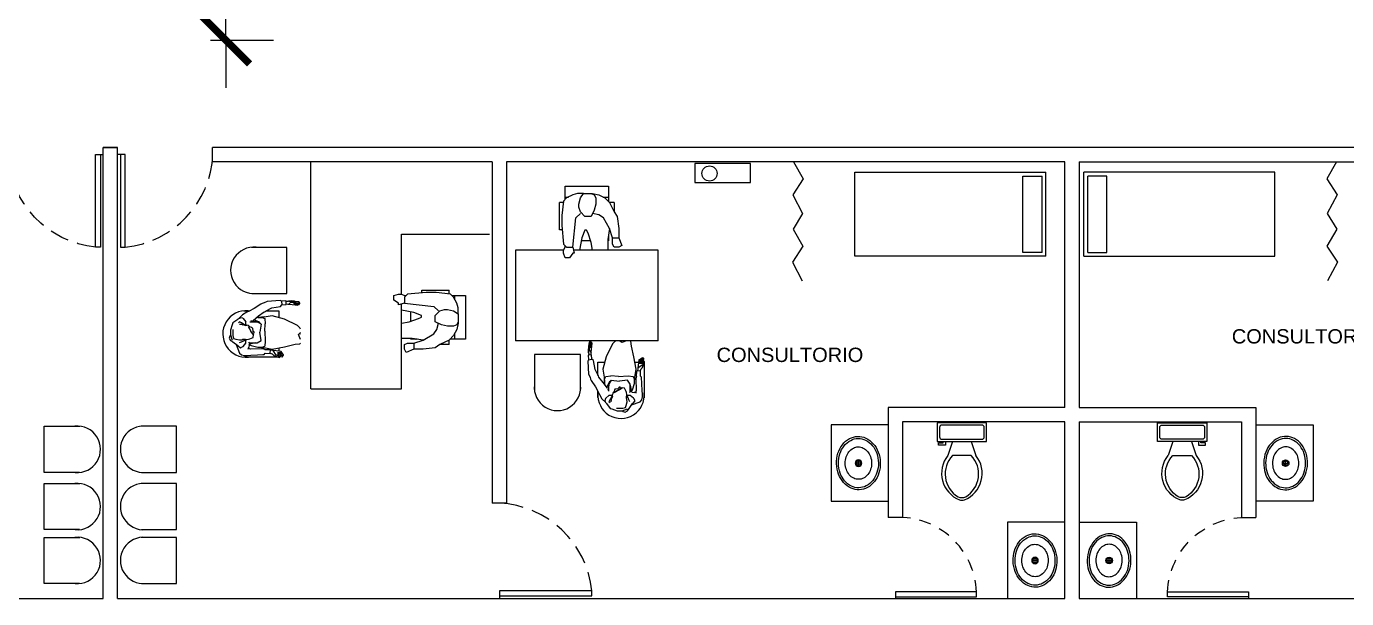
# Model space of a CAD drawing. Header units: millimetres. Extents: x -1615 to -538, y 177 to 397.
# Drawn here: x -1143.93 to -1130.09, y 309.87 to 315.87 of the extents above; entities that cross this region are included whole.
import ezdxf

# ---------------------------------------------------------------- set-up
doc = ezdxf.new("R2010")
doc.units = ezdxf.units.MM
doc.linetypes.add('HIDDEN2', pattern=[0.1875, 0.125, -0.0625])
doc.linetypes.add('OCULTA2', pattern=[0.3, 0.2, -0.1])
for name, color, linetype in [('MUEB', 251, 'Continuous'), ('MUROS', 1, 'Continuous'), ('VENT', 4, 'Continuous')]:
    doc.layers.add(name, color=color, linetype=linetype)
doc.layers.add('nom-esp', color=7, linetype='Continuous', lineweight=20)
doc.styles.get("Standard").update_dxf_attribs({"font": 'stylu.ttf'})
doc.dimstyles.new('ISO-25', dxfattribs={"dimtxt": 0.5, "dimasz": 0.5, "dimexe": 0.5, "dimexo": 0.625, "dimtad": 0, "dimtih": 1, "dimtoh": 1, "dimtxsty": 'Standard', "dimblk": 'ARCHTICK', "dimcen": 2.5, "dimadec": 0, "dimazin": 0, "dimtfac": 1, "dimtmove": 0, "dimatfit": 3, "dimfxl": 0, "dimarcsym": 0})

# ---------------------------------------------------------------- blocks, each defined once
blk = doc.blocks.new('A$C31F15ED4')
at = {"layer": 'VENT'}
blk.add_line((0, 0.03), (0, 0), dxfattribs=at)
blk.add_lwpolyline([(0, 0.03), (0.97, 0.03), (0.97, 0.08), (0, 0.08)], close=True, dxfattribs=at)
at = {"layer": 'VENT', "linetype": 'OCULTA2'}
blk.add_arc((-0.051, -0.025), 1.026, 5.8587, 87.1721, dxfattribs=at)
blk = doc.blocks.new('Sink - Oval top')
for p, q in [((-1, 0), (1, 0)), ((0, 1), (0, -1))]:
    blk.add_line(p, q)
at = {"linetype": 'Continuous'}
for points in [[(-12.23, 0.39, 0.117634), (-11.46, -3.36, 0.104469), (-8.88, -6.8, 0.090016), (-5.08, -9.07, 0.08192), (-0.32, -10.02, 0.08192), (4.49, -9.38, 0.090016), (8.42, -7.36, 0.104469), (11.22, -4.09, 0.117634), (12.23, -0.39, 0.117634), (11.46, 3.36, 0.104469), (8.88, 6.8, 0.090016), (5.08, 9.07, 0.08192), (0.32, 10.02, 0.08192), (-4.49, 9.38, 0.090016), (-8.42, 7.36, 0.104469), (-11.22, 4.09, 0.117634)], [(-11.29, 0.16, 0.118622), (-10.52, -3.25, 0.104678), (-8.07, -6.36, 0.089562), (-4.54, -8.37, 0.081185), (-0.13, -9.15, 0.081185), (4.3, -8.49, 0.089562), (7.89, -6.58, 0.104678), (10.42, -3.55, 0.118622), (11.29, -0.16, 0.118622), (10.52, 3.25, 0.104678), (8.07, 6.36, 0.089562), (4.54, 8.37, 0.081185), (0.13, 9.15, 0.081185), (-4.3, 8.49, 0.089562), (-7.89, 6.58, 0.104678), (-10.42, 3.55, 0.118622)], [(-7.42, 0.08, 0.118283), (-6.91, -2.17, 0.104607), (-5.29, -4.21, 0.089718), (-2.97, -5.53, 0.081436), (-0.07, -6.04, 0.081436), (2.84, -5.59, 0.089718), (5.2, -4.33, 0.104607), (6.86, -2.32, 0.118283), (7.42, -0.08, 0.118283), (6.91, 2.17, 0.104607), (5.29, 4.21, 0.089718), (2.97, 5.53, 0.081436), (0.07, 6.04, 0.081436), (-2.84, 5.59, 0.089718), (-5.2, 4.33, 0.104607), (-6.86, 2.32, 0.118283)]]:
    blk.add_lwpolyline(points, format="xyb", close=True, dxfattribs=at)
for radius in [1.5, 1]:
    blk.add_circle((0, 0), radius)
blk = doc.blocks.new('Toilet - top')
for p, q in [((9.5, -6), (9.5, -2)), ((-10, -8.5), (-8, -8.5)), ((-10, -9.5), (-10, -8.5)), ((-7, -9.5), (-10, -9.5)), ((-8, -8.5), (-8, -8)), ((-7, -8), (-7, -9.5)), ((-4, -8), (-6, -14)), ((4, -8), (6, -14)), ((4, -14), (-4, -14))]:
    blk.add_line(p, q)
blk.add_lwpolyline([(10.5, -8), (10.5, 0), (-10.5, 0), (-10.5, -8)], close=True)
for points in [[(-9.5, -2), (-9.5, -6)], [(8.5, -1), (-8.5, -1)], [(-8.5, -7), (8.5, -7)]]:
    blk.add_lwpolyline(points)
for centre, radius, start, end in [((-8.62, -1.88), 0.884, 81.8699, 188.1301), ((8.62, -1.88), 0.884, 351.8699, 98.1301), ((-8.62, -6.12), 0.884, 171.8699, 278.1301), ((8.62, -6.12), 0.884, 261.8699, 8.1301), ((3.52, -21.58), 12.17, 141.4691, 247.9714), ((4.2, -21.82), 11.33, 136.3677, 238.9468), ((-3.52, -21.58), 12.17, 292.0284, 38.5307), ((-4.2, -21.82), 11.33, 301.053, 43.6321), ((0, -27.88), 4, 245.7318, 294.2682), ((0, -29), 4, 254.8605, 285.1395)]:
    blk.add_arc(centre, radius, start, end)
blk = doc.blocks.new('A$C3FDD2C79')
at = {"layer": 'VENT'}
blk.add_line((0, 0.02), (0, 0), dxfattribs=at)
blk.add_lwpolyline([(0, 0.02), (0.85, 0.02), (0.85, 0.07), (0, 0.07)], close=True, dxfattribs=at)
at = {"layer": 'VENT', "linetype": 'HIDDEN2'}
blk.add_arc((0.035, 0.036), 0.815, 2.3785, 92.4407, dxfattribs=at)
blk = doc.blocks.new('_ArchTick')
at = {"color": 0, "linetype": 'ByBlock', "const_width": 0.15}
blk.add_lwpolyline([(-0.5, -0.5), (0.5, 0.5)], dxfattribs=at)
blk = doc.blocks.new('*D250')
at = {"color": 0, "lineweight": -2}
for p, q in [((-1141.837, 318.723), (-1141.837, 319.223)), ((-1141.995, 318.723), (-1141.337, 318.723)), ((-1141.837, 318.723), (-1141.837, 318.107)), ((-1141.837, 315.723), (-1141.837, 316.339)), ((-1141.995, 315.723), (-1141.337, 315.723)), ((-1141.837, 315.723), (-1141.837, 315.223))]:
    blk.add_line(p, q, dxfattribs=at)
at = {"layer": 'Defpoints', "color": 0}
for p in [(-1142.62, 318.723), (-1142.62, 315.723), (-1141.837, 315.723)]:
    blk.add_point(p, dxfattribs=at)
at = {"color": 0, "lineweight": -2, "xscale": 0.5, "yscale": 0.5, "zscale": 0.5}
for p, rotation in [((-1141.837, 318.723), 270), ((-1141.837, 315.723), 90)]:
    blk.add_blockref('_ArchTick', p, dxfattribs=dict(at, rotation=rotation))
at = {"color": 0, "insert": (-1141.837, 317.223), "char_height": 0.5, "attachment_point": 5}
blk.add_mtext('3', dxfattribs=at)

msp = doc.modelspace()

# ---------------------------------------------------------------- linework, layer by layer
at = {"layer": 'MUEB'}
for p, q in [((-1140.946, 312.07), (-1140.946, 314.449)), ((-1135.89, 314.449), (-1135.787, 314.269)), ((-1130.199, 314.449), (-1130.302, 314.269)), ((-1135.787, 314.269), (-1135.897, 314.101)), ((-1135.245, 314.34), (-1133.245, 314.34)), ((-1135.245, 313.46), (-1135.245, 314.34)), ((-1133.484, 313.497), (-1133.484, 314.297)), ((-1133.484, 314.297), (-1133.284, 314.297)), ((-1133.284, 313.497), (-1133.284, 314.297)), ((-1133.245, 313.46), (-1133.245, 314.34)), ((-1130.845, 314.34), (-1132.845, 314.34)), ((-1132.845, 313.46), (-1132.845, 314.34)), ((-1132.606, 314.297), (-1132.806, 314.297)), ((-1132.806, 313.497), (-1132.806, 314.297)), ((-1132.606, 313.497), (-1132.606, 314.297)), ((-1130.845, 313.46), (-1130.845, 314.34)), ((-1130.302, 314.269), (-1130.193, 314.101)), ((-1138.282, 314.193), (-1137.825, 314.193)), ((-1138.282, 314.053), (-1138.282, 314.193)), ((-1137.825, 314.193), (-1137.825, 314.03)), ((-1138.3, 314.022), (-1138.339, 314.022)), ((-1138.339, 313.737), (-1138.339, 314.022)), ((-1138.298, 314.037), (-1138.314, 313.885)), ((-1138.266, 314.069), (-1138.298, 314.037)), ((-1138.282, 314.079), (-1138.246, 314.079)), ((-1138.202, 314.101), (-1138.266, 314.069)), ((-1138.153, 314.117), (-1138.202, 314.101)), ((-1138.089, 314.117), (-1138.153, 314.117)), ((-1138.137, 314.005), (-1138.121, 314.069)), ((-1138.137, 313.973), (-1138.137, 314.005)), ((-1138.121, 314.069), (-1138.089, 314.117)), ((-1138.089, 314.117), (-1137.993, 314.117)), ((-1138.009, 314.117), (-1137.977, 314.101)), ((-1137.993, 314.117), (-1137.929, 314.101)), ((-1137.977, 314.101), (-1137.961, 314.069)), ((-1137.961, 314.005), (-1137.977, 313.941)), ((-1137.961, 314.069), (-1137.961, 314.005)), ((-1137.929, 314.101), (-1137.864, 314.069)), ((-1137.884, 314.079), (-1137.825, 314.079)), ((-1137.864, 314.069), (-1137.816, 314.021)), ((-1137.768, 314.022), (-1137.817, 314.022)), ((-1137.816, 314.021), (-1137.768, 313.925)), ((-1137.768, 314.022), (-1137.768, 313.925)), ((-1135.897, 314.101), (-1135.794, 313.908)), ((-1130.193, 314.101), (-1130.296, 313.908)), ((-1138.314, 313.885), (-1138.314, 313.78)), ((-1138.202, 313.555), (-1138.169, 313.86)), ((-1138.169, 313.86), (-1138.121, 313.908)), ((-1138.121, 313.925), (-1138.137, 313.973)), ((-1138.073, 313.876), (-1138.121, 313.925)), ((-1138.009, 313.876), (-1138.073, 313.876)), ((-1137.977, 313.941), (-1138.009, 313.876)), ((-1137.929, 313.892), (-1137.993, 313.908)), ((-1137.88, 313.86), (-1137.929, 313.892)), ((-1137.816, 313.748), (-1137.88, 313.86)), ((-1137.768, 313.925), (-1137.736, 313.876)), ((-1137.736, 313.876), (-1137.72, 313.748)), ((-1135.794, 313.908), (-1135.893, 313.744)), ((-1130.296, 313.908), (-1130.197, 313.744)), ((-1138.31, 313.737), (-1138.339, 313.737)), ((-1138.314, 313.78), (-1138.298, 313.587)), ((-1138.073, 313.732), (-1138.105, 313.652)), ((-1138.057, 313.732), (-1138.073, 313.732)), ((-1138.041, 313.7), (-1138.057, 313.732)), ((-1137.816, 313.748), (-1137.832, 313.635)), ((-1137.812, 313.737), (-1137.818, 313.737)), ((-1137.784, 313.652), (-1137.816, 313.748)), ((-1137.72, 313.748), (-1137.72, 313.652)), ((-1135.893, 313.744), (-1135.79, 313.563)), ((-1130.197, 313.744), (-1130.3, 313.563)), ((-1139.996, 313.063), (-1139.996, 313.691)), ((-1139.996, 313.691), (-1139.074, 313.691)), ((-1138.298, 313.587), (-1138.266, 313.555)), ((-1138.105, 313.652), (-1138.129, 313.522)), ((-1138.015, 313.622), (-1138.11, 313.622)), ((-1138.009, 313.603), (-1138.041, 313.7)), ((-1137.993, 313.523), (-1138.009, 313.603)), ((-1137.832, 313.635), (-1137.832, 313.523)), ((-1137.825, 313.622), (-1137.832, 313.622)), ((-1137.825, 313.685), (-1137.825, 313.622)), ((-1137.784, 313.587), (-1137.784, 313.652)), ((-1137.784, 313.652), (-1137.72, 313.652)), ((-1137.768, 313.555), (-1137.784, 313.587)), ((-1137.72, 313.652), (-1137.688, 313.571)), ((-1141.197, 313.552), (-1141.568, 313.552)), ((-1141.197, 313.069), (-1141.197, 313.552)), ((-1138.298, 313.522), (-1138.802, 313.522)), ((-1138.802, 313.522), (-1138.802, 312.572)), ((-1138.298, 313.523), (-1138.282, 313.555)), ((-1138.298, 313.491), (-1138.298, 313.523)), ((-1138.282, 313.443), (-1138.298, 313.491)), ((-1138.282, 313.555), (-1138.282, 313.571)), ((-1138.234, 313.443), (-1138.282, 313.443)), ((-1138.266, 313.555), (-1138.202, 313.555)), ((-1138.202, 313.491), (-1138.234, 313.443)), ((-1138.202, 313.555), (-1138.186, 313.491)), ((-1138.186, 313.491), (-1138.202, 313.491)), ((-1137.305, 313.522), (-1138.193, 313.522)), ((-1137.993, 313.522), (-1137.993, 313.523)), ((-1137.72, 313.555), (-1137.768, 313.555)), ((-1137.688, 313.571), (-1137.72, 313.555)), ((-1137.305, 312.572), (-1137.305, 313.522)), ((-1135.79, 313.563), (-1135.9, 313.396)), ((-1133.245, 313.46), (-1135.245, 313.46)), ((-1133.284, 313.497), (-1133.484, 313.497)), ((-1132.845, 313.46), (-1130.845, 313.46)), ((-1132.806, 313.497), (-1132.606, 313.497)), ((-1130.3, 313.563), (-1130.19, 313.396)), ((-1135.9, 313.396), (-1135.796, 313.202)), ((-1130.19, 313.396), (-1130.293, 313.202)), ((-1141.565, 313.069), (-1141.197, 313.069)), ((-1140.075, 313.047), (-1140.027, 313.063)), ((-1140.075, 312.998), (-1140.075, 313.047)), ((-1140.027, 313.063), (-1139.995, 313.063)), ((-1139.995, 313.063), (-1139.963, 313.047)), ((-1139.931, 313.063), (-1139.963, 313.031)), ((-1139.963, 313.047), (-1139.947, 313.047)), ((-1139.963, 313.031), (-1139.963, 312.966)), ((-1139.738, 313.079), (-1139.931, 313.063)), ((-1139.781, 313.075), (-1139.781, 313.104)), ((-1139.781, 313.104), (-1139.496, 313.104)), ((-1139.633, 313.079), (-1139.738, 313.079)), ((-1139.481, 313.063), (-1139.633, 313.079)), ((-1139.496, 313.064), (-1139.496, 313.104)), ((-1139.449, 313.031), (-1139.481, 313.063)), ((-1139.465, 313.047), (-1139.325, 313.047)), ((-1139.417, 312.966), (-1139.449, 313.031)), ((-1139.439, 313.047), (-1139.439, 313.011)), ((-1139.325, 313.047), (-1139.325, 312.59)), ((-1141.647, 312.887), (-1141.586, 312.887)), ((-1141.59, 312.885), (-1141.616, 312.872)), ((-1141.538, 312.912), (-1141.59, 312.885)), ((-1141.471, 312.957), (-1141.538, 312.912)), ((-1141.455, 312.964), (-1141.471, 312.957)), ((-1141.436, 312.97), (-1141.455, 312.964)), ((-1141.402, 312.986), (-1141.436, 312.97)), ((-1141.42, 312.88), (-1141.413, 312.888)), ((-1141.414, 312.887), (-1141.279, 312.887)), ((-1141.413, 312.888), (-1141.353, 312.917)), ((-1141.266, 312.994), (-1141.402, 312.986)), ((-1141.353, 312.917), (-1141.262, 312.934)), ((-1141.279, 312.887), (-1141.279, 312.816)), ((-1141.253, 312.987), (-1141.266, 312.994)), ((-1141.262, 312.934), (-1141.248, 312.95)), ((-1141.206, 312.992), (-1141.253, 312.987)), ((-1141.253, 312.987), (-1141.248, 312.95)), ((-1141.248, 312.95), (-1141.203, 312.955)), ((-1141.205, 312.984), (-1141.206, 312.992)), ((-1141.203, 312.955), (-1141.205, 312.984)), ((-1141.191, 312.984), (-1141.205, 312.984)), ((-1141.203, 312.96), (-1141.188, 312.957)), ((-1141.181, 312.987), (-1141.191, 312.984)), ((-1141.188, 312.957), (-1141.177, 312.958)), ((-1141.151, 312.987), (-1141.181, 312.987)), ((-1141.181, 312.987), (-1141.149, 312.987)), ((-1141.155, 312.977), (-1141.177, 312.958)), ((-1141.177, 312.958), (-1141.141, 312.954)), ((-1141.147, 312.991), (-1141.171, 312.987)), ((-1141.155, 312.977), (-1141.131, 312.977)), ((-1141.118, 312.987), (-1141.149, 312.987)), ((-1141.125, 312.987), (-1141.147, 312.991)), ((-1141.141, 312.954), (-1141.08, 312.947)), ((-1141.131, 312.977), (-1141.112, 312.978)), ((-1141.13, 312.977), (-1141.068, 312.97)), ((-1141.13, 312.977), (-1141.13, 312.977)), ((-1141.127, 312.968), (-1141.06, 312.961)), ((-1141.125, 312.961), (-1141.068, 312.955)), ((-1141.111, 312.984), (-1141.118, 312.987)), ((-1141.068, 312.98), (-1141.112, 312.985)), ((-1141.112, 312.978), (-1141.111, 312.984)), ((-1141.08, 312.947), (-1141.077, 312.95)), ((-1141.077, 312.95), (-1141.077, 312.955)), ((-1141.068, 312.975), (-1141.068, 312.98)), ((-1141.068, 312.97), (-1141.068, 312.975)), ((-1141.06, 312.971), (-1141.068, 312.973)), ((-1141.068, 312.961), (-1141.068, 312.963)), ((-1141.068, 312.955), (-1141.068, 312.961)), ((-1141.06, 312.967), (-1141.06, 312.971)), ((-1141.06, 312.961), (-1141.06, 312.967)), ((-1140.027, 312.966), (-1140.075, 312.998)), ((-1139.963, 312.966), (-1140.027, 312.95)), ((-1140.027, 312.95), (-1140.027, 312.966)), ((-1139.996, 312.07), (-1139.996, 312.958)), ((-1139.866, 312.87), (-1139.996, 312.893)), ((-1139.963, 312.966), (-1139.658, 312.934)), ((-1139.658, 312.934), (-1139.609, 312.886)), ((-1139.642, 312.838), (-1139.593, 312.886)), ((-1139.593, 312.886), (-1139.545, 312.902)), ((-1139.545, 312.902), (-1139.513, 312.902)), ((-1139.513, 312.902), (-1139.449, 312.886)), ((-1139.449, 312.886), (-1139.401, 312.854)), ((-1139.401, 312.918), (-1139.417, 312.966)), ((-1139.401, 312.854), (-1139.401, 312.918)), ((-1141.762, 312.76), (-1141.768, 312.742)), ((-1141.711, 312.797), (-1141.762, 312.76)), ((-1141.711, 312.797), (-1141.708, 312.802)), ((-1141.708, 312.802), (-1141.683, 312.815)), ((-1141.705, 312.76), (-1141.694, 312.772)), ((-1141.663, 312.845), (-1141.7, 312.806)), ((-1141.672, 312.762), (-1141.694, 312.772)), ((-1141.692, 312.749), (-1141.669, 312.746)), ((-1141.658, 312.809), (-1141.683, 312.815)), ((-1141.651, 312.749), (-1141.672, 312.762)), ((-1141.669, 312.746), (-1141.657, 312.742)), ((-1141.616, 312.872), (-1141.663, 312.845)), ((-1141.655, 312.806), (-1141.658, 312.809)), ((-1141.655, 312.806), (-1141.627, 312.772)), ((-1141.632, 312.742), (-1141.651, 312.749)), ((-1141.627, 312.74), (-1141.627, 312.772)), ((-1141.584, 312.773), (-1141.546, 312.773)), ((-1141.52, 312.773), (-1141.573, 312.784)), ((-1141.549, 312.787), (-1141.493, 312.833)), ((-1141.546, 312.773), (-1141.52, 312.773)), ((-1141.508, 312.779), (-1141.542, 312.794)), ((-1141.52, 312.773), (-1141.508, 312.773)), ((-1141.501, 312.819), (-1141.515, 312.815)), ((-1141.483, 312.767), (-1141.508, 312.779)), ((-1141.466, 312.749), (-1141.508, 312.773)), ((-1141.427, 312.823), (-1141.501, 312.819)), ((-1141.501, 312.819), (-1141.454, 312.819)), ((-1141.493, 312.833), (-1141.434, 312.877)), ((-1141.477, 312.755), (-1141.483, 312.767)), ((-1141.466, 312.749), (-1141.479, 312.662)), ((-1141.35, 312.836), (-1141.454, 312.819)), ((-1141.454, 312.819), (-1141.427, 312.806)), ((-1141.434, 312.877), (-1141.42, 312.88)), ((-1141.427, 312.806), (-1141.423, 312.752)), ((-1141.427, 312.673), (-1141.423, 312.752)), ((-1141.221, 312.8), (-1141.35, 312.836)), ((-1141.085, 312.735), (-1141.221, 312.8)), ((-1139.996, 312.757), (-1139.995, 312.758)), ((-1139.995, 312.758), (-1139.915, 312.773)), ((-1139.915, 312.773), (-1139.818, 312.806)), ((-1139.896, 312.78), (-1139.896, 312.875)), ((-1139.786, 312.838), (-1139.866, 312.87)), ((-1139.818, 312.806), (-1139.786, 312.822)), ((-1139.786, 312.822), (-1139.786, 312.838)), ((-1139.642, 312.773), (-1139.642, 312.838)), ((-1139.577, 312.741), (-1139.642, 312.773)), ((-1139.625, 312.693), (-1139.609, 312.758)), ((-1139.401, 312.773), (-1139.417, 312.741)), ((-1139.401, 312.758), (-1139.417, 312.693)), ((-1139.401, 312.854), (-1139.401, 312.758)), ((-1141.795, 312.623), (-1141.801, 312.602)), ((-1141.788, 312.632), (-1141.795, 312.623)), ((-1141.768, 312.742), (-1141.788, 312.686)), ((-1141.788, 312.686), (-1141.788, 312.635)), ((-1141.788, 312.635), (-1141.768, 312.579)), ((-1141.761, 312.693), (-1141.761, 312.628)), ((-1141.761, 312.628), (-1141.754, 312.598)), ((-1141.635, 312.735), (-1141.657, 312.742)), ((-1141.635, 312.735), (-1141.627, 312.736)), ((-1141.627, 312.736), (-1141.632, 312.742)), ((-1141.627, 312.736), (-1141.617, 312.736)), ((-1141.603, 312.732), (-1141.617, 312.736)), ((-1141.591, 312.725), (-1141.603, 312.732)), ((-1141.567, 312.665), (-1141.6, 312.719)), ((-1141.59, 312.712), (-1141.591, 312.725)), ((-1141.583, 312.719), (-1141.591, 312.72)), ((-1141.573, 312.675), (-1141.59, 312.712)), ((-1141.585, 312.594), (-1141.55, 312.608)), ((-1141.568, 312.713), (-1141.583, 312.719)), ((-1141.547, 312.635), (-1141.573, 312.675)), ((-1141.567, 312.665), (-1141.573, 312.675)), ((-1141.558, 312.706), (-1141.568, 312.713)), ((-1141.567, 312.665), (-1141.547, 312.635)), ((-1141.558, 312.706), (-1141.553, 312.675)), ((-1141.538, 312.665), (-1141.553, 312.675)), ((-1141.553, 312.649), (-1141.538, 312.656)), ((-1141.553, 312.645), (-1141.553, 312.649)), ((-1141.553, 312.645), (-1141.553, 312.649)), ((-1141.553, 312.645), (-1141.553, 312.645)), ((-1141.55, 312.608), (-1141.547, 312.635)), ((-1141.538, 312.656), (-1141.538, 312.665)), ((-1141.466, 312.576), (-1141.479, 312.662)), ((-1141.427, 312.673), (-1141.423, 312.571)), ((-1141.061, 312.71), (-1141.085, 312.735)), ((-1141.074, 312.638), (-1141.055, 312.66)), ((-1141.055, 312.587), (-1141.074, 312.638)), ((-1141.055, 312.641), (-1141.066, 312.647)), ((-1141.055, 312.694), (-1141.061, 312.71)), ((-1139.77, 312.581), (-1139.658, 312.645)), ((-1139.658, 312.645), (-1139.625, 312.693)), ((-1139.513, 312.725), (-1139.577, 312.741)), ((-1139.449, 312.725), (-1139.513, 312.725)), ((-1139.449, 312.629), (-1139.497, 312.581)), ((-1139.417, 312.741), (-1139.449, 312.725)), ((-1139.417, 312.693), (-1139.449, 312.629)), ((-1139.439, 312.649), (-1139.439, 312.59)), ((-1141.801, 312.602), (-1141.786, 312.578)), ((-1141.786, 312.578), (-1141.762, 312.561)), ((-1141.762, 312.561), (-1141.711, 312.524)), ((-1141.754, 312.598), (-1141.732, 312.591)), ((-1141.732, 312.591), (-1141.692, 312.582)), ((-1141.726, 312.537), (-1141.726, 312.534)), ((-1141.726, 312.534), (-1141.693, 312.445)), ((-1141.711, 312.524), (-1141.708, 312.519)), ((-1141.708, 312.519), (-1141.684, 312.498)), ((-1141.694, 312.554), (-1141.672, 312.564)), ((-1141.692, 312.582), (-1141.669, 312.584)), ((-1141.684, 312.498), (-1141.658, 312.512)), ((-1141.672, 312.564), (-1141.635, 312.579)), ((-1141.669, 312.584), (-1141.657, 312.589)), ((-1141.658, 312.512), (-1141.655, 312.515)), ((-1141.657, 312.589), (-1141.635, 312.589)), ((-1141.655, 312.515), (-1141.627, 312.549)), ((-1141.651, 312.579), (-1141.632, 312.582)), ((-1141.635, 312.589), (-1141.627, 312.586)), ((-1141.632, 312.582), (-1141.628, 312.582)), ((-1141.628, 312.582), (-1141.617, 312.586)), ((-1141.627, 312.586), (-1141.617, 312.586)), ((-1141.627, 312.549), (-1141.627, 312.582)), ((-1141.617, 312.586), (-1141.597, 312.589)), ((-1141.602, 312.485), (-1141.597, 312.497)), ((-1141.577, 312.487), (-1141.598, 312.494)), ((-1141.597, 312.589), (-1141.585, 312.594)), ((-1141.597, 312.497), (-1141.595, 312.508)), ((-1141.585, 312.545), (-1141.595, 312.558)), ((-1141.593, 312.529), (-1141.595, 312.508)), ((-1141.593, 312.529), (-1141.585, 312.545)), ((-1141.59, 312.551), (-1141.546, 312.551)), ((-1141.59, 312.534), (-1141.57, 312.524)), ((-1141.52, 312.551), (-1141.588, 312.537)), ((-1141.45, 312.49), (-1141.577, 312.487)), ((-1141.57, 312.524), (-1141.501, 312.505)), ((-1141.546, 312.551), (-1141.52, 312.551)), ((-1141.52, 312.551), (-1141.508, 312.551)), ((-1141.508, 312.551), (-1141.466, 312.576)), ((-1141.501, 312.505), (-1141.454, 312.505)), ((-1141.501, 312.505), (-1141.427, 312.501)), ((-1141.454, 312.505), (-1141.427, 312.517)), ((-1141.454, 312.505), (-1141.35, 312.487)), ((-1141.429, 312.482), (-1141.45, 312.49)), ((-1141.429, 312.482), (-1141.369, 312.481)), ((-1141.423, 312.571), (-1141.427, 312.517)), ((-1141.371, 312.441), (-1141.369, 312.481)), ((-1141.346, 312.471), (-1141.369, 312.474)), ((-1141.35, 312.487), (-1141.221, 312.511)), ((-1141.34, 312.47), (-1141.346, 312.471)), ((-1141.31, 312.424), (-1141.34, 312.47)), ((-1141.309, 312.467), (-1141.34, 312.47)), ((-1141.255, 312.46), (-1141.309, 312.467)), ((-1141.279, 312.5), (-1141.279, 312.463)), ((-1141.221, 312.511), (-1141.111, 312.537)), ((-1141.111, 312.537), (-1141.06, 312.541)), ((-1141.06, 312.541), (-1141.055, 312.549)), ((-1141.055, 312.549), (-1141.055, 312.549)), ((-1139.882, 312.597), (-1139.995, 312.597)), ((-1139.963, 312.533), (-1139.931, 312.549)), ((-1139.963, 312.484), (-1139.963, 312.533)), ((-1139.947, 312.452), (-1139.963, 312.484)), ((-1139.866, 312.484), (-1139.947, 312.452)), ((-1139.931, 312.549), (-1139.866, 312.549)), ((-1139.896, 312.59), (-1139.896, 312.597)), ((-1139.833, 312.59), (-1139.896, 312.59)), ((-1139.77, 312.581), (-1139.882, 312.597)), ((-1139.866, 312.549), (-1139.77, 312.581)), ((-1139.866, 312.549), (-1139.866, 312.484)), ((-1139.77, 312.484), (-1139.866, 312.484)), ((-1139.781, 312.577), (-1139.781, 312.582)), ((-1139.642, 312.5), (-1139.77, 312.484)), ((-1139.593, 312.533), (-1139.642, 312.5)), ((-1139.497, 312.581), (-1139.593, 312.533)), ((-1139.496, 312.533), (-1139.593, 312.533)), ((-1139.496, 312.533), (-1139.496, 312.582)), ((-1139.325, 312.59), (-1139.488, 312.59)), ((-1137.305, 312.572), (-1138.802, 312.572)), ((-1138.037, 312.502), (-1138.041, 312.481)), ((-1138.041, 312.481), (-1138.037, 312.457)), ((-1138.034, 312.517), (-1138.037, 312.509)), ((-1138.037, 312.509), (-1138.037, 312.478)), ((-1138.037, 312.447), (-1138.037, 312.478)), ((-1138.037, 312.477), (-1138.037, 312.447)), ((-1138.03, 312.559), (-1138.035, 312.515)), ((-1138.028, 312.515), (-1138.034, 312.517)), ((-1138.025, 312.559), (-1138.03, 312.559)), ((-1138.027, 312.497), (-1138.028, 312.515)), ((-1138.027, 312.498), (-1138.02, 312.559)), ((-1138.027, 312.498), (-1138.027, 312.498)), ((-1138.027, 312.472), (-1138.027, 312.497)), ((-1138.027, 312.472), (-1138.008, 312.451)), ((-1138.02, 312.559), (-1138.025, 312.559)), ((-1138.021, 312.568), (-1138.022, 312.559)), ((-1138.017, 312.568), (-1138.021, 312.568)), ((-1138.018, 312.501), (-1138.011, 312.568)), ((-1138.011, 312.568), (-1138.017, 312.568)), ((-1138.011, 312.559), (-1138.013, 312.559)), ((-1138.005, 312.559), (-1138.011, 312.559)), ((-1138.011, 312.502), (-1138.005, 312.559)), ((-1138.008, 312.451), (-1138.004, 312.487)), ((-1138, 312.551), (-1138.005, 312.551)), ((-1138.004, 312.487), (-1137.997, 312.548)), ((-1137.997, 312.548), (-1138, 312.551)), ((-1137.785, 312.542), (-1137.85, 312.407)), ((-1137.76, 312.566), (-1137.785, 312.542)), ((-1137.744, 312.572), (-1137.76, 312.566)), ((-1137.688, 312.554), (-1137.71, 312.572)), ((-1137.691, 312.572), (-1137.697, 312.562)), ((-1137.637, 312.572), (-1137.688, 312.554)), ((-1137.591, 312.568), (-1137.599, 312.572)), ((-1137.599, 312.572), (-1137.599, 312.572)), ((-1137.586, 312.517), (-1137.591, 312.568)), ((-1137.561, 312.407), (-1137.586, 312.517)), ((-1141.693, 312.445), (-1141.671, 312.427)), ((-1141.671, 312.427), (-1141.642, 312.42)), ((-1141.285, 312.403), (-1141.65, 312.403)), ((-1141.642, 312.42), (-1141.613, 312.419)), ((-1141.613, 312.419), (-1141.575, 312.424)), ((-1141.575, 312.424), (-1141.436, 312.431)), ((-1141.449, 312.43), (-1141.436, 312.431)), ((-1141.436, 312.431), (-1141.424, 312.443)), ((-1141.424, 312.443), (-1141.371, 312.441)), ((-1141.372, 312.444), (-1141.349, 312.435)), ((-1141.349, 312.435), (-1141.333, 312.42)), ((-1141.333, 312.42), (-1141.303, 312.41)), ((-1141.285, 312.414), (-1141.305, 312.421)), ((-1141.303, 312.41), (-1141.275, 312.4)), ((-1141.242, 312.443), (-1141.296, 312.452)), ((-1141.232, 312.428), (-1141.295, 312.441)), ((-1141.238, 312.417), (-1141.295, 312.428)), ((-1141.266, 312.405), (-1141.285, 312.414)), ((-1141.283, 312.414), (-1141.241, 312.407)), ((-1141.279, 312.45), (-1141.255, 312.45)), ((-1141.279, 312.45), (-1141.279, 312.449)), ((-1141.279, 312.413), (-1141.279, 312.411)), ((-1141.275, 312.4), (-1141.269, 312.401)), ((-1141.269, 312.401), (-1141.266, 312.405)), ((-1141.266, 312.423), (-1141.236, 312.42)), ((-1141.263, 312.435), (-1141.245, 312.433)), ((-1141.251, 312.452), (-1141.255, 312.46)), ((-1141.255, 312.45), (-1141.251, 312.452)), ((-1141.245, 312.433), (-1141.242, 312.437)), ((-1141.242, 312.437), (-1141.242, 312.443)), ((-1141.241, 312.407), (-1141.238, 312.411)), ((-1141.238, 312.411), (-1141.238, 312.417)), ((-1141.236, 312.42), (-1141.232, 312.423)), ((-1141.232, 312.423), (-1141.232, 312.428)), ((-1138.602, 312.431), (-1138.602, 312.059)), ((-1138.119, 312.431), (-1138.602, 312.431)), ((-1138.119, 312.063), (-1138.119, 312.431)), ((-1138.037, 312.374), (-1138.044, 312.361)), ((-1138.044, 312.361), (-1138.036, 312.225)), ((-1138.034, 312.423), (-1138.041, 312.422)), ((-1138.041, 312.422), (-1138.037, 312.374)), ((-1138.037, 312.447), (-1138.034, 312.437)), ((-1138.037, 312.374), (-1138, 312.38)), ((-1138.034, 312.437), (-1138.034, 312.423)), ((-1138.005, 312.425), (-1138.034, 312.423)), ((-1138.01, 312.424), (-1138.007, 312.44)), ((-1138.007, 312.44), (-1138.008, 312.451)), ((-1138, 312.38), (-1138.005, 312.425)), ((-1137.984, 312.366), (-1138, 312.38)), ((-1137.967, 312.274), (-1137.984, 312.366)), ((-1137.937, 312.349), (-1137.866, 312.349)), ((-1137.937, 312.213), (-1137.937, 312.349)), ((-1137.85, 312.407), (-1137.886, 312.277)), ((-1137.537, 312.277), (-1137.561, 312.407)), ((-1137.55, 312.349), (-1137.513, 312.349)), ((-1137.51, 312.373), (-1137.517, 312.319)), ((-1137.502, 312.377), (-1137.51, 312.373)), ((-1137.492, 312.385), (-1137.502, 312.331)), ((-1137.5, 312.373), (-1137.502, 312.377)), ((-1137.5, 312.348), (-1137.5, 312.373)), ((-1137.5, 312.349), (-1137.499, 312.349)), ((-1137.487, 312.385), (-1137.492, 312.385)), ((-1137.478, 312.395), (-1137.491, 312.333)), ((-1137.482, 312.383), (-1137.487, 312.385)), ((-1137.485, 312.364), (-1137.482, 312.383)), ((-1137.473, 312.395), (-1137.478, 312.395)), ((-1137.467, 312.39), (-1137.478, 312.333)), ((-1137.47, 312.391), (-1137.473, 312.395)), ((-1137.473, 312.361), (-1137.47, 312.391)), ((-1137.464, 312.343), (-1137.471, 312.323)), ((-1137.461, 312.39), (-1137.467, 312.39)), ((-1137.464, 312.344), (-1137.457, 312.387)), ((-1137.455, 312.361), (-1137.464, 312.343)), ((-1137.463, 312.349), (-1137.461, 312.349)), ((-1137.457, 312.387), (-1137.461, 312.39)), ((-1137.46, 312.324), (-1137.45, 312.353)), ((-1137.451, 312.358), (-1137.455, 312.361)), ((-1137.453, 312.343), (-1137.453, 311.977)), ((-1137.45, 312.353), (-1137.451, 312.358)), ((-1138.036, 312.225), (-1138.02, 312.192)), ((-1138.02, 312.192), (-1138.014, 312.172)), ((-1137.938, 312.215), (-1137.967, 312.274)), ((-1137.93, 312.207), (-1137.938, 312.215)), ((-1137.927, 312.193), (-1137.93, 312.207)), ((-1137.883, 312.135), (-1137.927, 312.193)), ((-1137.886, 312.277), (-1137.869, 312.173)), ((-1137.873, 312.2), (-1137.869, 312.126)), ((-1137.869, 312.173), (-1137.856, 312.2)), ((-1137.856, 312.2), (-1137.802, 312.205)), ((-1137.723, 312.2), (-1137.802, 312.205)), ((-1137.723, 312.2), (-1137.621, 312.205)), ((-1137.621, 312.205), (-1137.567, 312.2)), ((-1137.555, 312.173), (-1137.567, 312.2)), ((-1137.555, 312.173), (-1137.537, 312.277)), ((-1137.555, 312.126), (-1137.551, 312.2)), ((-1137.532, 312.199), (-1137.539, 312.177)), ((-1137.532, 312.199), (-1137.531, 312.259)), ((-1137.491, 312.256), (-1137.531, 312.259)), ((-1137.521, 312.281), (-1137.524, 312.259)), ((-1137.52, 312.287), (-1137.521, 312.281)), ((-1137.517, 312.319), (-1137.52, 312.287)), ((-1137.474, 312.317), (-1137.52, 312.287)), ((-1137.494, 312.256), (-1137.485, 312.279)), ((-1137.492, 312.203), (-1137.491, 312.256)), ((-1137.481, 312.192), (-1137.492, 312.203)), ((-1137.485, 312.279), (-1137.47, 312.294)), ((-1137.474, 312.052), (-1137.481, 312.192)), ((-1137.48, 312.179), (-1137.481, 312.192)), ((-1137.47, 312.294), (-1137.46, 312.324)), ((-1140.946, 312.07), (-1139.996, 312.07)), ((-1138.014, 312.172), (-1138.007, 312.156)), ((-1138.007, 312.156), (-1137.962, 312.09)), ((-1137.962, 312.09), (-1137.935, 312.038)), ((-1137.837, 312.078), (-1137.883, 312.135)), ((-1137.869, 312.126), (-1137.869, 312.173)), ((-1137.869, 312.126), (-1137.865, 312.113)), ((-1137.829, 312.119), (-1137.844, 312.086)), ((-1137.823, 312.108), (-1137.834, 312.055)), ((-1137.817, 312.145), (-1137.829, 312.119)), ((-1137.799, 312.162), (-1137.823, 312.119)), ((-1137.823, 312.108), (-1137.823, 312.119)), ((-1137.823, 312.082), (-1137.823, 312.108)), ((-1137.823, 312.044), (-1137.823, 312.082)), ((-1137.804, 312.15), (-1137.817, 312.145)), ((-1137.799, 312.162), (-1137.712, 312.149)), ((-1137.715, 312.061), (-1137.769, 312.028)), ((-1137.763, 312.059), (-1137.769, 312.045)), ((-1137.756, 312.069), (-1137.763, 312.059)), ((-1137.725, 312.055), (-1137.762, 312.038)), ((-1137.756, 312.069), (-1137.725, 312.075)), ((-1137.715, 312.089), (-1137.725, 312.075)), ((-1137.685, 312.081), (-1137.725, 312.055)), ((-1137.715, 312.061), (-1137.725, 312.055)), ((-1137.706, 312.089), (-1137.715, 312.089)), ((-1137.715, 312.061), (-1137.685, 312.081)), ((-1137.626, 312.162), (-1137.712, 312.149)), ((-1137.699, 312.075), (-1137.706, 312.089)), ((-1137.695, 312.075), (-1137.699, 312.075)), ((-1137.695, 312.075), (-1137.699, 312.075)), ((-1137.695, 312.075), (-1137.695, 312.075)), ((-1137.658, 312.078), (-1137.685, 312.081)), ((-1137.643, 312.042), (-1137.658, 312.078)), ((-1137.601, 312.119), (-1137.626, 312.162)), ((-1137.601, 312.108), (-1137.601, 312.119)), ((-1137.601, 312.082), (-1137.601, 312.108)), ((-1137.601, 312.108), (-1137.586, 312.039)), ((-1137.601, 312.038), (-1137.601, 312.082)), ((-1137.584, 312.037), (-1137.574, 312.058)), ((-1137.574, 312.058), (-1137.555, 312.126)), ((-1137.555, 312.126), (-1137.555, 312.173)), ((-1137.539, 312.177), (-1137.537, 312.051)), ((-1137.469, 312.014), (-1137.474, 312.052)), ((-1137.937, 311.981), (-1137.937, 312.041)), ((-1137.935, 312.038), (-1137.922, 312.011)), ((-1137.922, 312.011), (-1137.895, 311.965)), ((-1137.895, 311.965), (-1137.856, 311.927)), ((-1137.859, 311.969), (-1137.865, 311.945)), ((-1137.852, 311.92), (-1137.865, 311.945)), ((-1137.856, 311.972), (-1137.859, 311.969)), ((-1137.856, 311.972), (-1137.822, 312.001)), ((-1137.847, 311.917), (-1137.852, 311.92)), ((-1137.847, 311.917), (-1137.81, 311.865)), ((-1137.79, 312.001), (-1137.822, 312.001)), ((-1137.812, 311.955), (-1137.822, 311.934)), ((-1137.81, 311.922), (-1137.822, 311.934)), ((-1137.799, 311.977), (-1137.812, 311.955)), ((-1137.792, 311.995), (-1137.799, 311.977)), ((-1137.799, 311.935), (-1137.796, 311.958)), ((-1137.796, 311.958), (-1137.792, 311.971)), ((-1137.786, 312.001), (-1137.792, 311.995)), ((-1137.785, 311.992), (-1137.792, 311.971)), ((-1137.782, 312.025), (-1137.786, 312.011)), ((-1137.786, 312.001), (-1137.786, 312.011)), ((-1137.785, 311.992), (-1137.786, 312.001)), ((-1137.775, 312.036), (-1137.782, 312.025)), ((-1137.762, 312.038), (-1137.775, 312.036)), ((-1137.769, 312.045), (-1137.77, 312.037)), ((-1137.639, 312.031), (-1137.643, 312.042)), ((-1137.641, 311.895), (-1137.632, 311.935)), ((-1137.636, 312.011), (-1137.639, 312.031)), ((-1137.639, 311.992), (-1137.636, 312.001)), ((-1137.639, 311.971), (-1137.639, 311.992)), ((-1137.634, 311.958), (-1137.639, 311.971)), ((-1137.636, 312.001), (-1137.636, 312.011)), ((-1137.632, 311.999), (-1137.636, 312.011)), ((-1137.632, 311.935), (-1137.634, 311.958)), ((-1137.599, 312.001), (-1137.632, 312.001)), ((-1137.632, 311.995), (-1137.632, 311.999)), ((-1137.629, 311.977), (-1137.632, 311.995)), ((-1137.614, 311.955), (-1137.629, 311.992)), ((-1137.604, 311.934), (-1137.614, 311.955)), ((-1137.611, 311.865), (-1137.574, 311.917)), ((-1137.595, 312.042), (-1137.608, 312.032)), ((-1137.565, 311.972), (-1137.599, 312.001)), ((-1137.579, 312.035), (-1137.595, 312.042)), ((-1137.584, 311.902), (-1137.495, 311.934)), ((-1137.579, 312.035), (-1137.558, 312.033)), ((-1137.574, 311.917), (-1137.569, 311.92)), ((-1137.569, 311.92), (-1137.548, 311.944)), ((-1137.562, 311.969), (-1137.565, 311.972)), ((-1137.548, 311.944), (-1137.562, 311.969)), ((-1137.547, 312.031), (-1137.558, 312.033)), ((-1137.535, 312.025), (-1137.547, 312.031)), ((-1137.537, 312.051), (-1137.544, 312.029)), ((-1137.495, 311.934), (-1137.477, 311.956)), ((-1137.477, 311.956), (-1137.47, 311.986)), ((-1137.47, 311.986), (-1137.469, 312.014)), ((-1137.81, 311.865), (-1137.792, 311.86)), ((-1137.792, 311.86), (-1137.736, 311.84)), ((-1137.743, 311.867), (-1137.678, 311.867)), ((-1137.736, 311.84), (-1137.685, 311.84)), ((-1137.685, 311.84), (-1137.629, 311.86)), ((-1137.682, 311.84), (-1137.673, 311.833)), ((-1137.678, 311.867), (-1137.648, 311.874)), ((-1137.673, 311.833), (-1137.652, 311.827)), ((-1137.652, 311.827), (-1137.628, 311.841)), ((-1137.648, 311.874), (-1137.641, 311.895)), ((-1137.628, 311.841), (-1137.611, 311.865)), ((-1137.587, 311.902), (-1137.584, 311.902)), ((-1143.738, 311.678), (-1143.366, 311.678)), ((-1143.738, 311.195), (-1143.738, 311.678)), ((-1142.352, 311.678), (-1142.724, 311.678)), ((-1142.352, 311.195), (-1142.352, 311.678)), ((-1135.495, 311.693), (-1135.495, 310.893)), ((-1134.895, 311.693), (-1135.495, 311.693)), ((-1131.045, 311.693), (-1130.445, 311.693)), ((-1130.445, 311.693), (-1130.445, 310.893)), ((-1143.37, 311.195), (-1143.738, 311.195)), ((-1142.72, 311.195), (-1142.352, 311.195)), ((-1143.738, 311.079), (-1143.366, 311.079)), ((-1143.738, 310.595), (-1143.738, 311.079)), ((-1142.352, 311.079), (-1142.724, 311.079)), ((-1142.352, 310.595), (-1142.352, 311.079)), ((-1135.495, 310.893), (-1134.895, 310.893)), ((-1130.445, 310.893), (-1131.045, 310.893)), ((-1133.645, 310.673), (-1133.645, 309.873)), ((-1133.045, 310.673), (-1133.645, 310.673)), ((-1132.895, 310.673), (-1132.295, 310.673)), ((-1132.295, 310.673), (-1132.295, 309.873)), ((-1143.37, 310.595), (-1143.738, 310.595)), ((-1142.72, 310.595), (-1142.352, 310.595)), ((-1143.738, 310.514), (-1143.366, 310.514)), ((-1143.738, 310.03), (-1143.738, 310.514)), ((-1142.352, 310.514), (-1142.724, 310.514)), ((-1142.352, 310.03), (-1142.352, 310.514)), ((-1143.37, 310.03), (-1143.738, 310.03)), ((-1142.72, 310.03), (-1142.352, 310.03))]:
    msp.add_line(p, q, dxfattribs=at)
msp.add_lwpolyline([(-1136.338, 314.43), (-1136.921, 314.43), (-1136.921, 314.232), (-1136.338, 314.232)], close=True, dxfattribs=at)
msp.add_circle((-1136.768, 314.326), 0.0797, dxfattribs=at)
for centre, radius, start, end in [((-1138.056, 315.279), 1.622, 278.1379, 278.1736), ((-1141.543, 313.311), 0.243, 83.9123, 275.1907), ((-1141.625, 312.645), 0.243, 84.8093, 276.0877), ((-1138.238, 312.821), 1.622, 188.1379, 188.1736), ((-1138.361, 312.085), 0.243, 173.9123, 5.1907), ((-1137.695, 312.003), 0.243, 174.8093, 6.0877), ((-1143.392, 311.437), 0.243, 264.8093, 96.0877), ((-1142.698, 311.437), 0.243, 83.9123, 275.1907), ((-1143.392, 310.837), 0.243, 264.8093, 96.0877), ((-1142.698, 310.837), 0.243, 83.9123, 275.1907), ((-1143.392, 310.272), 0.243, 264.8093, 96.0877), ((-1142.698, 310.272), 0.243, 83.9123, 275.1907)]:
    msp.add_arc(centre, radius, start, end, dxfattribs=at)
at = {"layer": 'MUROS'}
for p, q in [((-1143.12, 309.873), (-1143.12, 314.599)), ((-1143.12, 314.599), (-1142.97, 314.599)), ((-1143.12, 309.873), (-1143.12, 314.599)), ((-1142.97, 314.599), (-1143.12, 314.599)), ((-1142.97, 309.873), (-1142.97, 314.599)), ((-1142.97, 309.873), (-1142.97, 314.599)), ((-1124.535, 314.599), (-1141.976, 314.599)), ((-1141.976, 314.449), (-1141.976, 314.599)), ((-1139.045, 314.449), (-1141.976, 314.449)), ((-1139.045, 314.449), (-1139.045, 310.874)), ((-1133.045, 314.449), (-1138.895, 314.449)), ((-1133.045, 314.449), (-1138.895, 314.449)), ((-1138.895, 314.449), (-1138.895, 310.874)), ((-1133.045, 311.873), (-1133.045, 314.449)), ((-1133.045, 311.873), (-1133.045, 314.449)), ((-1132.895, 314.449), (-1132.895, 311.873)), ((-1132.895, 314.449), (-1127.616, 314.449)), ((-1132.895, 314.449), (-1127.616, 314.449)), ((-1133.045, 311.873), (-1134.895, 311.873)), ((-1134.895, 311.873), (-1134.895, 310.723)), ((-1132.895, 311.873), (-1131.045, 311.873)), ((-1131.045, 311.873), (-1131.045, 310.723)), ((-1134.745, 311.723), (-1134.745, 310.723)), ((-1133.045, 311.723), (-1134.745, 311.723)), ((-1133.045, 309.873), (-1133.045, 311.723)), ((-1133.045, 310.599), (-1133.045, 311.723)), ((-1133.045, 309.873), (-1133.045, 311.723)), ((-1133.045, 310.599), (-1133.045, 311.723)), ((-1132.895, 311.723), (-1132.895, 309.873)), ((-1132.895, 311.723), (-1131.195, 311.723)), ((-1131.195, 311.723), (-1131.195, 310.723)), ((-1138.895, 310.874), (-1139.045, 310.874)), ((-1134.745, 310.723), (-1134.895, 310.723)), ((-1131.195, 310.723), (-1131.045, 310.723)), ((-1153.045, 309.873), (-1143.12, 309.873)), ((-1142.97, 309.873), (-1133.045, 309.873)), ((-1132.895, 309.873), (-1123.12, 309.873))]:
    msp.add_line(p, q, dxfattribs=at)

# ---------------------------------------------------------------- block references
at = {"xscale": -1, "rotation": 90}
msp.add_blockref('A$C31F15ED4', (-1143.12, 314.524), dxfattribs=at)
at = {"rotation": 270}
msp.add_blockref('A$C31F15ED4', (-1142.97, 314.524), dxfattribs=at)
for name, p in [('A$C31F15ED4', (-1138.97, 309.873)), ('A$C3FDD2C79', (-1134.82, 309.873))]:
    msp.add_blockref(name, p)
at = {"xscale": -1}
msp.add_blockref('A$C3FDD2C79', (-1131.12, 309.873), dxfattribs=at)
at = {"layer": 'MUEB', "yscale": 0.02459040943108448, "zscale": 0.02459040943121208}
for p, xscale in [((-1134.124, 311.715), 0.02459040943131185), ((-1131.816, 311.715), -0.02459040943131185)]:
    msp.add_blockref('Toilet - top', p, dxfattribs=dict(at, xscale=xscale))
at = {"layer": 'MUEB', "yscale": 0.02288834281034724, "zscale": 0.02288834281040316}
for p, xscale, rotation in [((-1135.208, 311.292), -0.02288834281034724, 270), ((-1130.732, 311.292), 0.02288834281034724, 90), ((-1133.358, 310.272), -0.02288834281034724, 270), ((-1132.582, 310.272), 0.02288834281034724, 90)]:
    msp.add_blockref('Sink - Oval top', p, dxfattribs=dict(at, xscale=xscale, rotation=rotation))

# ---------------------------------------------------------------- texts
at = {"layer": 'nom-esp', "char_height": 0.15, "width": 1.9967}
for insert, attachment_point in [((-1131.296, 312.695), 1), ((-1136.694, 312.349), 7)]:
    msp.add_mtext('{\\fArial|b0|i0|c0|p34;CONSULTORIO }', dxfattribs=dict(at, insert=insert, attachment_point=attachment_point))

# ---------------------------------------------------------------- dimensions: what is measured, and where the dimension line sits
dim = msp.add_linear_dim(base=(-1141.837, 315.723), p1=(-1142.62, 318.723), p2=(-1142.62, 315.723), angle=90, dimstyle='ISO-25')
dim.commit()
dim.dimension.update_dxf_attribs({"geometry": '*D250', "text_midpoint": (-1141.837, 317.223)})

doc.saveas('drawing.dxf')
